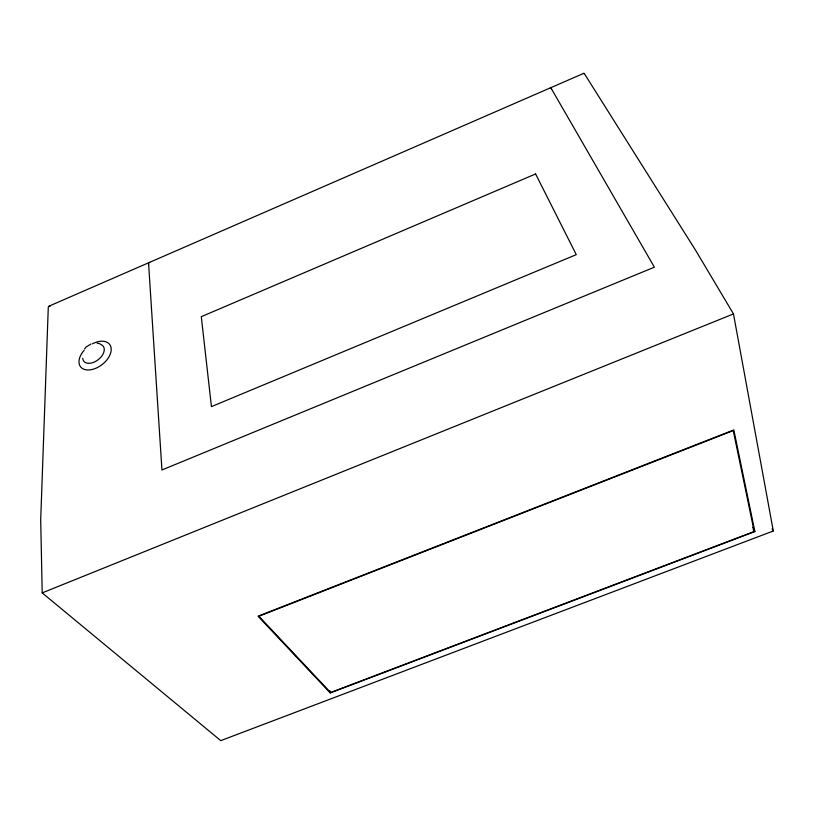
<?xml version="1.0" encoding="UTF-8"?>
<svg xmlns="http://www.w3.org/2000/svg" width="814" height="814" viewBox="0 0 814 814"><rect width="100%" height="100%" fill="white"/><g stroke="black" fill="none" stroke-linecap="round" stroke-linejoin="round"><path stroke-width="1.22" d="M148.586 263.705L161.945 469.973L654.385 267.185L551.231 88.451M84.544 348.962L86.467 346.774L90.975 344.027M49.359 305.993L583.648 73.382M50.549 306.033A11.376 3.887 63.9 0 0 48.28 307.366L40.7 519.912L42.206 592.897L733.475 313.929L695.563 250.234L584.544 73.952A12.057 1.587 69.2 0 0 583.506 73.616M754.222 531.491L330.565 692.521L258.903 616.259L733.241 430.586L754.222 531.491L753.225 529.578M330.25 692.958L754.863 531.573L733.811 429.945L258.048 616.198L330.25 692.958L329.762 690.506M733.475 313.929L773.3 530.993L220.747 740.638L42.206 592.897M97.151 343.213L99.379 343.569L102.503 345.502A12.261 7.591 -37.6 0 1 96.825 360.683A12.261 7.591 -37.6 0 1 82.753 358.272M772.11 528.764L773.3 530.993M752.614 527.248L754.863 531.573M148.586 265.049L148.545 264.489A11.498 2.92 65 0 1 149.745 262.444M92.45 343.813A18.356 11.396 -37.6 0 1 110.999 351.577A18.356 11.396 -37.6 0 1 87.454 369.963A18.356 11.396 -37.6 0 1 84.137 350.305M550.345 88.461A12.017 1.221 68.9 0 1 551.627 89.062M535.592 173.962L201.292 316.677L211.437 406.624L576.281 254.65L535.592 173.952"/></g></svg>
